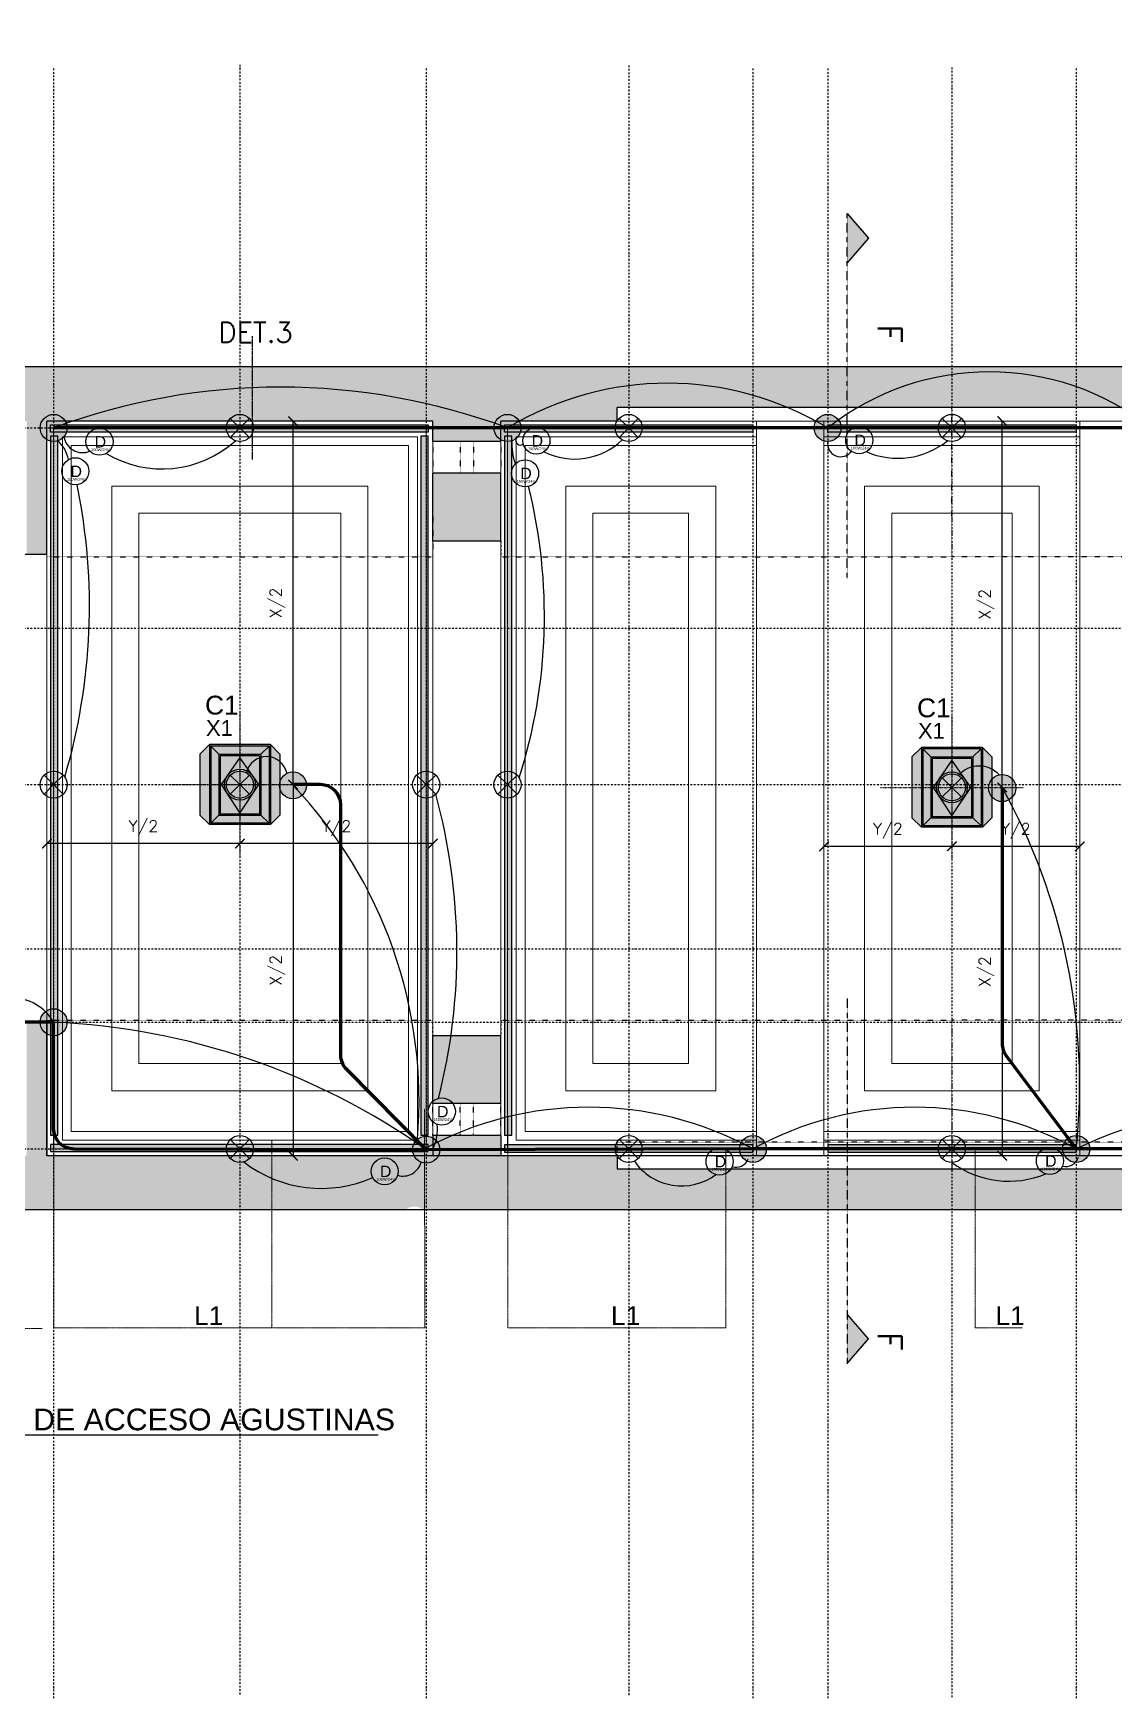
# Model space of a CAD drawing. Header units: millimetres. Extents: x -1918 to 50004, y -21697 to 20153.
# Drawn here: x 4334 to 12308, y -2553 to 9735 of the extents above; entities that cross this region are included whole.
import ezdxf

# ---------------------------------------------------------------- set-up
doc = ezdxf.new("R2010")
doc.units = ezdxf.units.MM
for name, pattern in [('ACAD_ISO03W100', [30, 12, -18]), ('ACCESO AGUSTINAS$0$ACAD_ISO03W100', [30, 12, -18]), ('ACCESO MATIAS COUSIÑO$0$DASHDOT', [25.4, 12.7, -6.35, 0, -6.35]), ('CENTER2', [28.575000000000003, 19.05, -3.175, 3.175, -3.175])]:
    doc.linetypes.add(name, pattern=pattern)
for name, color, linetype in [('$0$COTAS', 1, 'Continuous'), ('ACCESO AGUSTINAS$0$5', 254, 'ACCESO AGUSTINAS$0$ACAD_ISO03W100'), ('ACCESO AGUSTINAS$0$Muros', 6, 'Continuous'), ('conductor 220V', 10, 'Continuous'), ('conductor 24V', 30, 'Continuous'), ('CORTES', 4, 'Continuous'), ('derivación eléctrica', 10, 'Continuous'), ('DRIVERS LEDS 220v a 12V', 10, 'Continuous'), ('HATCH', 253, 'Continuous'), ('I-DETALLES', 5, 'Continuous'), ('I-EQUIPOS', 150, 'Continuous'), ('I-LINEAS', 1, 'ACAD_ISO03W100'), ('lineas constructivas', 5, 'ACCESO MATIAS COUSIÑO$0$DASHDOT'), ('Luminarias', 10, 'Continuous'), ('Muros', 6, 'Continuous'), ('TEXTO', 1, 'Continuous')]:
    doc.layers.add(name, color=color, linetype=linetype)
for name, color, linetype, lineweight in [('00', 8, 'Continuous', 0), ('013', 2, 'Continuous', 9), ('020', 4, 'Continuous', 15), ('05', 1, 'Continuous', 5), ('canalización EMT', 100, 'Continuous', 80), ('I-GUIAS', 176, 'Continuous', 13)]:
    doc.layers.add(name, color=color, linetype=linetype, lineweight=lineweight)
doc.styles.add('ABWB', font='arial.ttf')
doc.styles.add('Romans', font='romans.shx')
doc.styles.get("Standard").update_dxf_attribs({"font": 'arial.ttf'})
doc.dimstyles.new('ABA-50', dxfattribs={"dimscale": 50, "dimtxt": 1.7, "dimasz": 1.4, "dimexe": 1, "dimexo": 5, "dimgap": 1, "dimtad": 1, "dimdec": 0, "dimlfac": 0.1, "dimdsep": 46, "dimtxsty": 'Romans', "dimblk": 'ARCHTICK', "dimcen": -1, "dimse1": 1, "dimse2": 1, "dimclrd": 1, "dimclre": 50, "dimclrt": 130, "dimadec": 0, "dimazin": 0, "dimtfac": 1, "dimtdec": 0, "dimtofl": 0, "dimtmove": 2, "dimatfit": 3, "dimldrblk": 'ABA_DOT', "dimfxl": 1, "dimtolj": 1, "dimarcsym": 0})

# ---------------------------------------------------------------- blocks, each defined once
blk = doc.blocks.new('ACCESO AGUSTINAS')
at = {"layer": 'ACCESO AGUSTINAS$0$5', "ltscale": 0.08}
for p, q in [((9229.781021757895, 4774.186418180179), (9229.781021757895, 5574.186418179015)), ((5399.781021757604, 5324.186418178724), (5399.781021757604, 5089.186418179306)), ((5599.781021757604, 5324.186418178724), (5599.781021757604, 5089.186418179015)), ((5699.781021757313, 5324.186418178724), (5699.781021757313, 5089.186418179015)), ((5899.781021757604, 5324.186418178724), (5899.781021757604, 5089.186418179015)), ((5399.781021757313, 4774.186418179015), (5399.781021757313, 4474.186418179015)), ((9229.781021757604, 4774.186418179015), (9229.781021757604, 4474.186418179015)), ((2549.781021757604, 4474.186418179015), (5399.781021757313, 4474.186418179015)), ((5899.781021757601, 4474.186418179008), (9229.781021757604, 4474.186418179015)), ((12559.78102175731, 4474.186418179022), (9229.781021757608, 4474.186418179015)), ((2549.781021757604, 1054.186418179015), (5399.781021757313, 1054.186418179015)), ((5899.781021757899, 1054.186418179015), (9229.781021757604, 1054.186418179015)), ((9229.781021757895, 1054.186418179015), (9229.781021757895, -45.81358182127587)), ((12559.78102175731, 1054.186418179022), (9229.781021757608, 1054.186418179015)), ((5399.781021757604, 204.1864181787241), (5399.781021757604, 439.1864181787241)), ((5599.781021757604, 204.1864181787241), (5599.781021757604, 439.1864181790152)), ((5699.781021757313, 204.1864181787241), (5699.781021757313, 439.1864181790152)), ((5899.781021757604, 204.1864181787241), (5899.781021757604, 439.1864181790152)), ((9179.781021757895, 154.1864181790152), (6759.781021757313, 154.1864181790152)), ((11359.7810217576, 154.1864181790152), (9229.781021757895, 154.1864181790152))]:
    blk.add_line(p, q, dxfattribs=at)
at = {"layer": 'ACCESO AGUSTINAS$0$5'}
for p, q in [((5899.781021757604, 4589.186418179015), (5899.781021757604, 4474.186418179015)), ((5399.781021757313, 754.1864181790152), (5399.781021757313, 1054.186418179015)), ((5899.781021757895, 1054.186418179015), (5899.781021757604, 939.1864181790152)), ((6759.781021757313, 54.18641817901516), (6759.781021757313, 154.1864181790152))]:
    blk.add_line(p, q, dxfattribs=at)
at = {"layer": 'ACCESO AGUSTINAS$0$Muros'}
for p, q in [((17054.09559680856, 5874.186418179015), (679.7810217578954, 5874.186418179015)), ((11359.7810217576, 5574.186418179015), (6759.781021757313, 5574.186418179015)), ((6759.781021757313, 5474.186418179015), (6759.781021757313, 5574.186418179015)), ((5399.781021757604, 5474.186418179015), (2549.781021757604, 5474.186418179015)), ((2549.781021757604, 4489.186418179015), (2549.781021757604, 5474.186418179015)), ((5399.781021757604, 5324.186418179015), (5399.781021757604, 5474.186418179015)), ((6759.781021757313, 5474.186418179015), (5899.781021757604, 5474.186418179015)), ((5899.781021757604, 5324.186418179015), (5899.781021757604, 5474.186418179015)), ((5899.781021757604, 5324.186418179015), (5399.781021757604, 5324.186418179015)), ((5899.781021757604, 5089.186418179015), (5399.781021757604, 5089.186418179015)), ((5399.781021757604, 4589.186418179015), (5399.781021757604, 5089.186418179015)), ((5899.781021757604, 4589.186418179015), (5899.781021757604, 5089.186418179015)), ((5899.781021757604, 4589.186418179015), (5399.781021757604, 4589.186418179015)), ((2549.781021757604, 4489.186418179015), (1249.781021757895, 4489.186418179015)), ((2549.781021757604, 1039.186418178724), (1249.781021757895, 1039.186418178724)), ((2549.781021757604, 1039.186418178724), (2549.781021757604, 54.18641817901516)), ((5899.781021757604, 939.1864181790152), (5399.781021757604, 939.1864181790152)), ((5399.781021757604, 439.1864181787241), (5399.781021757604, 939.1864181790152)), ((5899.781021757604, 439.1864181790152), (5899.781021757604, 939.1864181790152)), ((5899.781021757604, 439.1864181790152), (5399.781021757604, 439.1864181787241)), ((5899.781021757604, 204.1864181787241), (5399.781021757604, 204.1864181787241)), ((5399.781021757604, 204.1864181787241), (5399.781021757604, 54.18641817901516)), ((5899.781021757604, 204.1864181787241), (5899.781021757604, 54.18641817901516)), ((5399.781021757604, 54.18641817901516), (2549.781021757604, 54.18641817901516)), ((6759.781021757313, 54.18641817901516), (5899.781021757604, 54.18641817901516)), ((6759.781021757313, 54.18641817901516), (6759.781021757313, -45.81358182127587)), ((11359.7810217576, -45.81358182127587), (6759.781021757313, -45.81358182127587)), ((17054.09559680856, -345.8135818209848), (679.7810217578954, -345.8135818209848))]:
    blk.add_line(p, q, dxfattribs=at)
blk.add_lwpolyline([(17879.4004295287, -1195.813581820985), (17679.40042952899, -1195.813581820985), (17679.40042952899, -405.4329895923729), (17219.7810217576, 54.18641817901516), (2549.781021757604, 54.18641817901516), (2549.781021757604, 1039.186418178724), (1249.781021757895, 1039.186418178724), (679.7810217578954, 454.1864181787241), (79.78102175731328, 454.1864181787241), (79.78102175644017, 5074.186418178724)], dxfattribs=at)
blk = doc.blocks.new('CINTA LED')
at = {"layer": 'I-EQUIPOS'}
h = blk.add_hatch(color=254, dxfattribs=at)
h.dxf.hatch_style = 1
h.paths.add_polyline_path([(1020.108551361274, 2175.268772153761), (1014.752633492315, 2175.268772153761), (1014.752633492315, 2691.007085828189), (1020.108551361274, 2691.007085828189)])
blk.add_lwpolyline([(1020.108551361274, 2691.007085828189), (1014.752633492315, 2691.007085828189), (1014.752633492315, 2175.268772153761), (1020.108551361274, 2175.268772153761), (1020.108551361274, 2691.007085828189)], dxfattribs=at)
blk = doc.blocks.new('CINTA LED2')
at = {"layer": 'I-EQUIPOS'}
h = blk.add_hatch(color=254, dxfattribs=at)
h.dxf.hatch_style = 1
h.paths.add_polyline_path([(1293.424394971104, 2693.473428531175), (1293.424394971104, 2698.829346400134), (1014.752633492315, 2698.829346400134), (1014.752633492315, 2693.473428531175)])
blk.add_lwpolyline([(1014.752633492315, 2693.473428531175), (1014.752633492315, 2698.829346400134), (1293.424394971104, 2698.829346400134), (1293.424394971104, 2693.473428531175), (1014.752633492315, 2693.473428531175)], dxfattribs=at)
blk = doc.blocks.new('C1')
at = {"layer": 'I-EQUIPOS'}
h = blk.add_hatch(color=254, dxfattribs=at)
h.dxf.hatch_style = 1
h.paths.add_polyline_path([(-8713.415110280861, 2023.927960046093), (-8726.015110280874, 2011.32796004608), (-8726.015110280874, 1930.327960046106), (-8713.415110280861, 1917.727960046093), (-8632.415110280795, 1917.727960046092), (-8632.415110280795, 2023.927960046093)])
h.paths.add_polyline_path([(-8619.815110280782, 2011.32796004608), (-8632.415110280795, 2023.927960046093), (-8632.415110280795, 1917.727960046093), (-8619.815110280782, 1930.327960046106)])
for p, q in [((-8713.415110280861, 2023.927960046093), (-8726.015110280874, 2011.32796004608)), ((-8713.415110280861, 2023.927960046093), (-8713.415110280861, 1917.727960046093)), ((-8632.415110280795, 2023.927960046093), (-8713.415110280861, 2023.927960046093)), ((-8711.615110280822, 2022.127960046054), (-8711.615110280822, 1919.527960046067)), ((-8634.215110280835, 2022.127960046054), (-8711.615110280822, 2022.127960046054)), ((-8700.815110280848, 2011.32796004608), (-8711.615110280822, 2022.127960046054)), ((-8634.215110280835, 2022.127960046054), (-8645.015110280874, 2011.32796004608)), ((-8634.215110280835, 2022.127960046054), (-8634.215110280835, 1919.527960046067)), ((-8632.415110280795, 2023.927960046093), (-8632.415110280795, 1917.727960046093)), ((-8632.415110280795, 2023.927960046093), (-8619.815110280782, 2011.32796004608)), ((-8726.015110280874, 2011.32796004608), (-8726.015110280874, 1930.327960046106)), ((-8700.815110280848, 2011.32796004608), (-8645.015110280874, 2011.32796004608)), ((-8700.815110280848, 2010.42796004608), (-8700.815110280848, 1929.427960046106)), ((-8699.015110280874, 2009.527960046106), (-8646.815110280848, 2009.527960046106)), ((-8699.015110280874, 2008.627960046107), (-8699.015110280874, 1931.227960046146)), ((-8646.815110280848, 2008.627960046107), (-8646.815110280848, 1931.227960046146)), ((-8645.015110280874, 2010.42796004608), (-8645.015110280874, 1929.427960046106)), ((-8619.815110280782, 2011.32796004608), (-8619.815110280782, 1930.327960046106)), ((-8713.415110280861, 1917.727960046093), (-8726.015110280874, 1930.327960046106)), ((-8700.815110280848, 1930.327960046106), (-8711.615110280822, 1919.527960046067)), ((-8700.815110280848, 1930.327960046106), (-8645.015110280874, 1930.327960046106)), ((-8699.015110280874, 1932.127960046146), (-8646.815110280848, 1932.127960046146)), ((-8645.015110280874, 1930.327960046106), (-8634.215110280835, 1919.527960046067)), ((-8632.415110280795, 1917.727960046093), (-8619.815110280782, 1930.327960046106)), ((-8632.415110280795, 1917.727960046093), (-8713.415110280861, 1917.727960046093)), ((-8634.215110280835, 1919.527960046067), (-8711.615110280822, 1919.527960046067))]:
    blk.add_line(p, q, dxfattribs=at)
blk.add_lwpolyline([(-8647.893008545696, 1970.827960046093), (-8672.915110280795, 2006.992528195945), (-8697.93721201596, 1970.827960046093), (-8672.915110280795, 1932.863391896242)], close=True, dxfattribs=at)
blk.add_circle((-8672.915110280795, 1970.827960046093), 20.4698505541478, dxfattribs=at)
blk = doc.blocks.new('_ArchTick')
at = {"color": 0, "linetype": 'ByBlock', "const_width": 0.15}
blk.add_lwpolyline([(-0.5, -0.5), (0.5, 0.5)], dxfattribs=at)
blk = doc.blocks.new('*D8')
at = {"layer": '$0$COTAS', "color": 1, "lineweight": -2, "transparency": 16777216}
blk.add_line((6250.898187901593, 4191.351507963928), (6250.898187901592, 1453.205997493093), dxfattribs=at)
at = {"layer": 'Defpoints', "color": 0, "transparency": 16777216}
for p in [(5351.497247912989, 4191.351507963929), (5351.497247912989, 1453.205997493093), (6250.898187901592, 1453.205997493093)]:
    blk.add_point(p, dxfattribs=at)
at = {"layer": '$0$COTAS', "color": 1, "lineweight": -2, "transparency": 16777216, "xscale": 70, "yscale": 70, "zscale": 70}
for p, rotation in [((6250.898187901593, 4191.351507963928), 90), ((6250.898187901592, 1453.205997493093), 270)]:
    blk.add_blockref('_ArchTick', p, dxfattribs=dict(at, rotation=rotation))
at = {"layer": '$0$COTAS', "color": 130, "transparency": 16777216, "insert": (6136.136283139687, 2822.278752728512), "char_height": 85, "attachment_point": 5, "rotation": 90, "style": 'Romans'}
blk.add_mtext('\\A1;X/2', dxfattribs=at)
blk = doc.blocks.new('ABA_DOT')
at = {"color": 50}
for p, q in [((1, 0), (-1, 0)), ((0, -1.5), (0, 1.5))]:
    blk.add_line(p, q, dxfattribs=at)
at = {"color": 4}
blk.add_lwpolyline([(0.25, 0, 0.5, 0.5, 1), (-0.25, 0, 0.5, 0.5, 1)], format="xyseb", close=True, dxfattribs=at)
blk = doc.blocks.new('*D10')
at = {"layer": '$0$COTAS', "color": 1, "lineweight": -2, "transparency": 16777216}
blk.add_line((5858.697764562929, 3755.934507339676), (4433.697764560602, 3755.934507339676), dxfattribs=at)
at = {"layer": 'Defpoints', "color": 0, "transparency": 16777216}
for p in [(5858.697764562929, 4061.725858865319), (4433.697764560602, 3755.934507339673), (4433.697764560602, 3755.934507339676)]:
    blk.add_point(p, dxfattribs=at)
at = {"layer": '$0$COTAS', "color": 1, "lineweight": -2, "transparency": 16777216, "xscale": 70, "yscale": 70, "zscale": 70, "rotation": 180}
blk.add_blockref('_ArchTick', (4433.697764560602, 3755.934507339676), dxfattribs=at)
at = {"layer": '$0$COTAS', "color": 1, "lineweight": -2, "transparency": 16777216, "xscale": 70, "yscale": 70, "zscale": 70}
blk.add_blockref('_ArchTick', (5858.697764562929, 3755.934507339676), dxfattribs=at)
at = {"layer": '$0$COTAS', "color": 130, "transparency": 16777216, "insert": (5146.197764561766, 3870.696412101581), "char_height": 85, "attachment_point": 5, "style": 'Romans'}
blk.add_mtext('\\A1;Y/2', dxfattribs=at)
blk = doc.blocks.new('*D11')
at = {"layer": '$0$COTAS', "color": 1, "lineweight": -2, "transparency": 16777216}
blk.add_line((7283.697764565259, 3755.934507339673), (5858.697764562929, 3755.934507339673), dxfattribs=at)
at = {"layer": 'Defpoints', "color": 0, "transparency": 16777216}
for p in [(5858.697764562929, 4049.817674397302), (5858.697764562929, 3755.934507339673), (7283.697764565259, 3715.934507339673)]:
    blk.add_point(p, dxfattribs=at)
at = {"layer": '$0$COTAS', "color": 1, "lineweight": -2, "transparency": 16777216, "xscale": 70, "yscale": 70, "zscale": 70, "rotation": 180}
blk.add_blockref('_ArchTick', (5858.697764562929, 3755.934507339673), dxfattribs=at)
at = {"layer": '$0$COTAS', "color": 1, "lineweight": -2, "transparency": 16777216, "xscale": 70, "yscale": 70, "zscale": 70}
blk.add_blockref('_ArchTick', (7283.697764565259, 3755.934507339673), dxfattribs=at)
at = {"layer": '$0$COTAS', "color": 130, "transparency": 16777216, "insert": (6571.197764564095, 3870.696412101577), "char_height": 85, "attachment_point": 5, "style": 'Romans'}
blk.add_mtext('\\A1;Y/2', dxfattribs=at)
blk = doc.blocks.new('*D9')
at = {"layer": '$0$COTAS', "color": 1, "lineweight": -2, "transparency": 16777216}
blk.add_line((6250.898187901591, 4191.351507963926), (6250.898187901592, 6873.205997493093), dxfattribs=at)
at = {"layer": 'Defpoints', "color": 0, "transparency": 16777216}
for p in [(5351.497247912989, 6873.205997493093), (6250.898187901592, 6873.205997493093), (5351.497247912989, 4191.351507963927)]:
    blk.add_point(p, dxfattribs=at)
at = {"layer": '$0$COTAS', "color": 1, "lineweight": -2, "transparency": 16777216, "xscale": 70, "yscale": 70, "zscale": 70}
for p, rotation in [((6250.898187901592, 6873.205997493093), 90), ((6250.898187901591, 4191.351507963926), 270)]:
    blk.add_blockref('_ArchTick', p, dxfattribs=dict(at, rotation=rotation))
at = {"layer": '$0$COTAS', "color": 130, "transparency": 16777216, "insert": (6136.136283139685, 5532.278752728511), "char_height": 85, "attachment_point": 5, "rotation": 90, "style": 'Romans'}
blk.add_mtext('\\A1;X/2', dxfattribs=at)
blk = doc.blocks.new('*D12')
at = {"layer": '$0$COTAS', "color": 1, "lineweight": -2, "transparency": 16777216}
blk.add_line((11485.03341813939, 4171.351507966257), (11485.03341813938, 1453.205997493093), dxfattribs=at)
at = {"layer": 'Defpoints', "color": 0, "transparency": 16777216}
for p in [(10606.49724791532, 4171.351507966257), (10606.49724791532, 1453.205997493093), (11485.03341813938, 1453.205997493093)]:
    blk.add_point(p, dxfattribs=at)
at = {"layer": '$0$COTAS', "color": 1, "lineweight": -2, "transparency": 16777216, "xscale": 70, "yscale": 70, "zscale": 70}
for p, rotation in [((11485.03341813939, 4171.351507966257), 90), ((11485.03341813938, 1453.205997493093), 270)]:
    blk.add_blockref('_ArchTick', p, dxfattribs=dict(at, rotation=rotation))
at = {"layer": '$0$COTAS', "color": 130, "transparency": 16777216, "insert": (11370.27151337748, 2812.278752729677), "char_height": 85, "attachment_point": 5, "rotation": 90, "style": 'Romans'}
blk.add_mtext('\\A1;X/2', dxfattribs=at)
blk = doc.blocks.new('*D14')
at = {"layer": '$0$COTAS', "color": 1, "lineweight": -2, "transparency": 16777216}
blk.add_line((11113.69776456526, 3735.934507342007), (10169.69776456619, 3735.934507342007), dxfattribs=at)
at = {"layer": 'Defpoints', "color": 0, "transparency": 16777216}
for p in [(11113.69776456526, 4041.725858867646), (10169.69776456619, 3735.934507342004), (10169.69776456619, 3735.934507342007)]:
    blk.add_point(p, dxfattribs=at)
at = {"layer": '$0$COTAS', "color": 1, "lineweight": -2, "transparency": 16777216, "xscale": 70, "yscale": 70, "zscale": 70, "rotation": 180}
blk.add_blockref('_ArchTick', (10169.69776456619, 3735.934507342007), dxfattribs=at)
at = {"layer": '$0$COTAS', "color": 1, "lineweight": -2, "transparency": 16777216, "xscale": 70, "yscale": 70, "zscale": 70}
blk.add_blockref('_ArchTick', (11113.69776456526, 3735.934507342007), dxfattribs=at)
at = {"layer": '$0$COTAS', "color": 130, "transparency": 16777216, "insert": (10641.69776456572, 3850.696412103912), "char_height": 85, "attachment_point": 5, "style": 'Romans'}
blk.add_mtext('\\A1;Y/2', dxfattribs=at)
blk = doc.blocks.new('*D15')
at = {"layer": '$0$COTAS', "color": 1, "lineweight": -2, "transparency": 16777216}
blk.add_line((12057.0377645679, 3735.934507342), (11113.69776456526, 3735.934507342), dxfattribs=at)
at = {"layer": 'Defpoints', "color": 0, "transparency": 16777216}
for p in [(11113.69776456526, 4029.817674399629), (11113.69776456526, 3735.934507342), (12057.0377645679, 3695.934507342)]:
    blk.add_point(p, dxfattribs=at)
at = {"layer": '$0$COTAS', "color": 1, "lineweight": -2, "transparency": 16777216, "xscale": 70, "yscale": 70, "zscale": 70, "rotation": 180}
blk.add_blockref('_ArchTick', (11113.69776456526, 3735.934507342), dxfattribs=at)
at = {"layer": '$0$COTAS', "color": 1, "lineweight": -2, "transparency": 16777216, "xscale": 70, "yscale": 70, "zscale": 70}
blk.add_blockref('_ArchTick', (12057.0377645679, 3735.934507342), dxfattribs=at)
at = {"layer": '$0$COTAS', "color": 130, "transparency": 16777216, "insert": (11585.36776456658, 3850.696412103905), "char_height": 85, "attachment_point": 5, "style": 'Romans'}
blk.add_mtext('\\A1;Y/2', dxfattribs=at)
blk = doc.blocks.new('*D13')
at = {"layer": '$0$COTAS', "color": 1, "lineweight": -2, "transparency": 16777216}
blk.add_line((11485.03341813938, 4171.351507966255), (11485.03341813938, 6873.205997493093), dxfattribs=at)
at = {"layer": 'Defpoints', "color": 0, "transparency": 16777216}
for p in [(10606.49724791532, 6873.205997493093), (11485.03341813938, 6873.205997493093), (10606.49724791532, 4171.351507966255)]:
    blk.add_point(p, dxfattribs=at)
at = {"layer": '$0$COTAS', "color": 1, "lineweight": -2, "transparency": 16777216, "xscale": 70, "yscale": 70, "zscale": 70}
for p, rotation in [((11485.03341813938, 6873.205997493093), 90), ((11485.03341813938, 4171.351507966255), 270)]:
    blk.add_blockref('_ArchTick', p, dxfattribs=dict(at, rotation=rotation))
at = {"layer": '$0$COTAS', "color": 130, "transparency": 16777216, "insert": (11370.27151337748, 5522.278752729676), "char_height": 85, "attachment_point": 5, "rotation": 90, "style": 'Romans'}
blk.add_mtext('\\A1;X/2', dxfattribs=at)
blk = doc.blocks.new('*U67')
at = {"layer": 'Luminarias'}
for points in [[(-5.115907697472721e-13, 5.186961971048731e-13), (-70.71067811865527, 70.71067811865527)], [(-1.435296326235402e-12, 4.121147867408581e-13), (-70.71067811865616, -70.71067811865437)], [(-1.271871497010579e-12, 4.831690603168681e-13), (70.71067811865342, 70.7106781186553)], [(-4.121147867408581e-13, 1.286082351725781e-12), (70.71067811865437, -70.71067811865342)]]:
    blk.add_lwpolyline(points, dxfattribs=at)
blk.add_circle((0, 4.547473508864641e-13), 100, dxfattribs=at)
blk = doc.blocks.new('derivacion')
at = {"layer": 'derivación eléctrica'}
h = blk.add_hatch(color=256, dxfattribs=at)
h.dxf.hatch_style = 1
h.paths.add_polyline_path([(100, 0, 1), (-100, 0, 1)])
blk.add_circle((0, 0), 100, dxfattribs=at)
blk = doc.blocks.new('DRIVER_150W_24V')
at = {"layer": 'Luminarias'}
blk.add_circle((0, 0), 100, dxfattribs=at)
at = {"layer": 'DRIVERS LEDS 220v a 12V'}
for s, height, p in [('D', 84.08913040906897, (-35.5171610414418, -42.71655947300678)), ('150W/24V', 21.02228260226724, (-62.62147952318082, -69.52791749343851))]:
    blk.add_text(s, height=height, dxfattribs=at).set_placement(p)
blk = doc.blocks.new('DRIVER_100W_24V')
at = {"layer": 'Luminarias'}
blk.add_circle((0, 0), 100, dxfattribs=at)
at = {"layer": 'DRIVERS LEDS 220v a 12V'}
for s, height, p in [('D', 84.08913040906897, (-35.5171610414418, -42.71655947300678)), ('100W/24V', 21.02228260226724, (-62.62147952318082, -69.52791749343851))]:
    blk.add_text(s, height=height, dxfattribs=at).set_placement(p)

msp = doc.modelspace()

# ---------------------------------------------------------------- hatches: boundary and pattern name
at = {"layer": 'CORTES'}
h = msp.add_hatch(color=254, dxfattribs=at)
h.dxf.hatch_style = 1
h.paths.add_polyline_path([(10339.81297386799, 8040.794008193556), (10499.09370579424, 8223.131705536383), (10339.81297386785, 8405.46940287909)])
h = msp.add_hatch(color=254, dxfattribs=at)
h.dxf.hatch_style = 1
h.paths.add_polyline_path([(10339.81297386945, -79.05740789497213), (10499.09370579577, 103.2802894477935), (10339.81297386945, 285.6179867905612)])
at = {"layer": 'HATCH'}
h = msp.add_hatch(color=256, dxfattribs=at)
h.dxf.hatch_style = 1
edge = h.paths.add_edge_path()
edge.add_line((24813.31717233548, 13553.20599749309), (24413.31717233083, 13553.20599749309))
edge.add_line((24413.31717233083, 13553.20599749309), (24413.31717233071, 10723.20599749309))
edge.add_arc((22413.31717233083, 10723.20599749309), 1999.999999999884, -90, 0, ccw=False)
edge.add_line((22413.31717233083, 8723.205997493209), (21773.69776456526, 8723.205997491928))
edge.add_line((21773.69776456526, 8723.205997491928), (21773.69776456526, 8123.205997493093))
edge.add_line((21773.69776456526, 8123.205997493093), (21973.6977645606, 8123.205997493093))
edge.add_line((21973.6977645606, 8123.205997493093), (21973.6977645606, 7453.205997493093))
edge.add_line((21973.6977645606, 7453.205997493093), (22273.69776456526, 7453.205997493093))
edge.add_line((22273.69776456526, 7453.205997493093), (22273.69776456526, 8123.205997493093))
edge.add_line((22273.69776456526, 8123.205997493093), (24413.31717233083, 8123.205997493093))
edge.add_line((24413.31717233083, 8123.205997493093), (24413.31717233083, 203.2059974930962))
edge.add_line((24413.31717233083, 203.2059974930962), (22273.69776456526, 203.2059974930926))
edge.add_line((22273.69776456526, 203.2059974930926), (22273.69776456526, 873.2059974925123))
edge.add_line((22273.69776456526, 873.2059974925123), (21973.6977645606, 873.2059974922176))
edge.add_line((21973.6977645606, 873.2059974922176), (21973.6977645606, 203.2059974896001))
edge.add_line((21973.6977645606, 203.2059974896001), (21773.69776456439, 203.2059974898893))
edge.add_line((21773.69776456439, 203.2059974898893), (21773.69776456439, -46.7940025086591))
edge.add_line((21773.69776456439, -46.7940025086591), (19763.31717233519, -46.79400250865922))
edge.add_line((19763.31717233519, -46.79400250865922), (19771.28351902589, -196.7940025071976))
edge.add_line((19771.28351902589, -196.7940025071976), (24813.31717233548, -196.7940025080734))
edge.add_line((24813.31717233548, -196.7940025080734), (24813.31717233548, 13153.20599749193))
edge.add_line((24813.31717233548, 13153.20599749193), (24813.31717233548, 13553.20599749309))
edge = h.paths.add_edge_path(flags=16)
edge.add_line((24413.31717233548, 9806.690858502148), (24413.31717233548, 8723.205997493384))
edge.add_line((24413.31717233548, 8723.205997493384), (23329.83231132638, 8723.205997493384))
edge.add_arc((22413.31717233568, 10723.20599749348), 2199.999999999888, 294.6199773286449, 335.380022671337)
h.paths.add_polyline_path([(19563.31717233548, 15423.20599749309), (24813.31717233548, 15423.20599749309), (24813.31717233548, 15823.20599749309), (19163.31717233083, 15823.20599749309), (19163.31717233083, 7498.510830213523), (18938.01233961622, 7273.205997491928), (2563.697764565262, 7273.205997491929), (2563.697764565259, 7573.205997491928), (1963.697764560598, 7573.205997491928), (1963.697764560598, 6473.205997491929), (2563.697764565262, 6473.205997491929), (3133.697764565259, 5888.205997491929), (3523.441354308969, 5888.205997491929), (2563.697764564389, 6873.205997493093), (4283.697764564095, 6873.205997493093), (4283.697764564095, 5888.20599749193), (4433.697764560598, 5888.20599749193), (4433.697764560602, 6873.205997493093), (7283.697764565259, 6873.205997493093), (8643.697764560602, 6873.205997493092), (8643.697764560604, 6973.205997491928), (13243.69776456526, 6973.205997491928), (13243.69776456526, 6873.205997493093), (14443.69776456526, 6873.205997493093), (19103.69776456526, 6873.205997493093), (19563.31717233548, 7332.825405263316), (19563.31717233548, 8123.205997493093)])
h.paths.add_polyline_path([(19763.31717233083, 8723.205997491928), (19563.31717233548, 8723.205997491928), (19563.31717233548, 8123.205997493092), (19763.31717233083, 8123.205997493093)], flags=17)
h.paths.add_polyline_path([(22273.69776456526, 6253.205997493093), (21973.6977645606, 6253.205997493093), (21973.6977645606, 4763.205997493093), (22273.69776456526, 4763.205997492802)], flags=17)
h.paths.add_polyline_path([(22273.69776456526, 3563.205997492802), (21973.6977645606, 3563.2059974928), (21973.6977645606, 2073.205997492511), (22273.69776456526, 2073.205997492511)], flags=17)
edge = h.paths.add_edge_path()
edge.add_line((19563.31717233548, 993.5865897217045), (19103.69776456526, 1453.205997493093))
edge.add_line((19103.69776456526, 1453.205997493093), (14943.69776456526, 1453.205997493093))
edge.add_line((14943.69776456526, 1453.205997493093), (13243.69776456526, 1453.205997493093))
edge.add_line((13243.69776456526, 1453.205997493093), (13243.69776456526, 1353.205997491928))
edge.add_line((13243.69776456526, 1353.205997491928), (8643.697764560602, 1353.205997491928))
edge.add_line((8643.697764560602, 1353.205997491928), (8643.697764560604, 1453.205997493093))
edge.add_line((8643.697764560604, 1453.205997493093), (7783.697764565259, 1453.205997493093))
edge.add_line((7783.697764565259, 1453.205997493093), (4433.697764560602, 1453.205997493091))
edge.add_line((4433.697764560602, 1453.205997493091), (4433.697764560602, 2438.205997491928))
edge.add_line((4433.697764560602, 2438.205997491928), (4283.697764564095, 2438.205997491928))
edge.add_line((4283.697764564095, 2438.205997491928), (4283.697764564095, 1453.205997493093))
edge.add_line((4283.697764564095, 1453.205997493093), (2563.697764564382, 1453.2059974928))
edge.add_line((2563.697764564382, 1453.2059974928), (3523.441354306979, 2438.205997491928))
edge.add_line((3523.441354306979, 2438.205997491928), (3133.697764565259, 2438.205997491928))
edge.add_line((3133.697764565259, 2438.205997491928), (2563.697764565259, 1853.205997491928))
edge.add_line((2563.697764565259, 1853.205997491928), (1963.697764560606, 1853.205997491928))
edge.add_line((1963.697764560606, 1853.205997491928), (1963.697764560606, 753.2059974919284))
edge.add_line((1963.697764560606, 753.2059974919284), (2563.697764565259, 753.2059974919284))
edge.add_line((2563.697764565259, 753.2059974919284), (2563.697764565262, 1053.20599749193))
edge.add_line((2563.697764565262, 1053.20599749193), (7079.891472034582, 1053.20599749193))
edge.add_arc((7146.740544836058, 978.8339498827444), 100.0000000000001, 48.04931492612769, 131.9506850738708, ccw=False)
edge.add_line((7213.589617637535, 1053.205997491928), (18938.01233961622, 1053.205997491928))
edge.add_line((18938.01233961622, 1053.205997491928), (19163.31717233083, 827.9011647714979))
edge.add_line((19163.31717233083, 827.9011647714979), (19163.31717233083, -496.2214483544467))
edge.add_line((19163.31717233083, -496.2214483544467), (19555.56114879812, -496.2214483544467))
edge.add_line((19555.56114879812, -496.2214483544467), (19555.56114879812, -196.7940025080716))
edge.add_line((19555.56114879812, -196.7940025080716), (19763.31717233519, -196.7940025080716))
edge.add_line((19763.31717233519, -196.7940025080716), (19763.31717233519, 203.2059974928015))
edge.add_line((19763.31717233519, 203.2059974928015), (19563.31717233548, 203.2059974930889))
edge.add_line((19563.31717233548, 203.2059974930889), (19563.31717233548, 993.5865897217045))
h.paths.add_polyline_path([(7783.697764565259, 6488.20599749193), (7283.697764565259, 6488.205997491929), (7283.697764565259, 5988.205997491929), (7783.697764565259, 5988.205997491929)], flags=17)
h.paths.add_polyline_path([(7783.697764565259, 6873.205997493093), (7283.697764565262, 6873.205997493094), (7283.697764565255, 6723.205997491928), (7783.697764565262, 6723.205997491929)], flags=17)
h.paths.add_polyline_path([(14943.69776456526, 6873.205997493093), (14443.69776456526, 6873.205997493093), (14443.69776456526, 6723.205997491928), (14943.69776456526, 6723.205997491929)], flags=17)
h.paths.add_polyline_path([(14943.69776456526, 6488.20599749193), (14443.69776456526, 6488.205997491929), (14443.69776456526, 5988.205997491929), (14943.69776456526, 5988.205997491929)], flags=17)
h.paths.add_polyline_path([(14943.69776456526, 2338.205997491927), (14443.69776456526, 2338.20599749193), (14443.69776456526, 1838.205997491927), (14943.69776456526, 1838.205997491928)], flags=17)
h.paths.add_polyline_path([(14943.69776456526, 1603.205997491928), (14443.69776456526, 1603.205997491928), (14443.69776456526, 1453.205997493093), (14943.69776456526, 1453.205997493093)], flags=17)
h.paths.add_polyline_path([(7783.697764565262, 1603.205997491928), (7283.697764565255, 1603.205997491927), (7283.697764565262, 1453.205997493093), (7783.697764565259, 1453.205997493093)], flags=17)
h.paths.add_polyline_path([(7783.697764565255, 2338.205997491927), (7283.697764565262, 2338.205997491928), (7283.697764565259, 1838.205997491928), (7783.697764565259, 1838.205997491928)], flags=17)
at = {"layer": 'I-EQUIPOS'}
h = msp.add_hatch(color=254, dxfattribs=at)
h.dxf.hatch_style = 1
h.paths.add_polyline_path([(9645.715612448781, 6792.711088166518), (9645.715612448781, 6846.270266856111), (7811.059301325615, 6846.270266856111), (7811.059301325615, 6792.711088166518)])
h = msp.add_hatch(color=254, dxfattribs=at)
h.dxf.hatch_style = 1
h.paths.add_polyline_path([(12031.71561244971, 6792.711088166518), (12031.71561244971, 6846.270266856111), (10197.05930132655, 6846.270266856111), (10197.05930132655, 6792.711088166518)])
h = msp.add_hatch(color=254, dxfattribs=at)
h.dxf.hatch_style = 1
h.paths.add_polyline_path([(9645.715612448781, 1533.700906819668), (9645.715612448781, 1480.141728130075), (7811.059301325615, 1480.141728130075), (7811.059301325615, 1533.700906819668)])
h = msp.add_hatch(color=254, dxfattribs=at)
h.dxf.hatch_style = 1
h.paths.add_polyline_path([(12031.71561244971, 1533.700906819668), (12031.71561244971, 1480.141728130075), (10197.05930132655, 1480.141728130075), (10197.05930132655, 1533.700906819668)])

# ---------------------------------------------------------------- linework, layer by layer
at = {"layer": '00'}
for p, q in [((4548.697764565259, 1568.205997491929), (4548.697764565259, 6758.205997493093)), ((7168.697764560602, 6758.205997493093), (4548.697764565259, 6758.205997493093)), ((7168.697764560602, 1568.205997491929), (7168.697764560602, 6758.205997493093)), ((9670.377764561235, 6758.205997493093), (7898.697764565259, 6758.205997493093)), ((7898.697764565259, 1568.205997491929), (7898.697764565259, 6758.205997493093)), ((12057.0377645679, 6758.205997493093), (10169.69776456619, 6758.205997493093)), ((4613.697764560602, 1633.205997493093), (4613.697764560602, 6693.205997491929)), ((7103.697764565259, 6693.205997491929), (4613.697764560602, 6693.205997491929)), ((7103.697764565259, 1633.205997493093), (7103.697764565259, 6693.205997491929)), ((9670.377764561235, 6693.205997491929), (7963.697764565259, 6693.205997491929)), ((7963.697764565259, 1633.205997493093), (7963.697764565259, 6693.205997491929)), ((12057.0377645679, 6693.205997491929), (10169.69776456619, 6693.205997491929)), ((7103.697764565259, 1633.205997493093), (4613.697764560602, 1633.205997493093)), ((9670.377764561235, 1633.205997493093), (7963.697764565259, 1633.205997493093)), ((12057.0377645679, 1633.205997493093), (10169.69776456619, 1633.205997493093)), ((7168.697764560602, 1568.205997491929), (4548.697764565259, 1568.205997491929)), ((9670.377764561235, 1568.205997491929), (7898.697764565259, 1568.205997491929)), ((12057.0377645679, 1568.205997491929), (10169.69776456619, 1568.205997491929))]:
    msp.add_line(p, q, dxfattribs=at)
at = {"layer": '013'}
for p, q in [((8643.697764560602, 6873.205997493093), (13243.69776456526, 6873.205997493093)), ((9670.377764561235, 1453.205997493093), (9670.377764561235, 6873.205997493093)), ((10169.69776456619, 6873.205997493093), (10169.69776456619, 1453.205997493093)), ((12057.0377645679, 1453.205997493093), (12057.0377645679, 6873.205997493093)), ((8643.697764560602, 1453.205997493093), (13243.69776456526, 1453.205997493093))]:
    msp.add_line(p, q, dxfattribs=at)
at = {"layer": '020'}
for p, q in [((7283.697764565259, 6723.205997491928), (7283.697764565259, 6488.205997491929)), ((7783.697764565259, 6723.205997491928), (7783.697764565259, 6488.205997491929)), ((7283.697764565259, 5988.205997491929), (7283.697764565259, 2338.205997491929)), ((7783.697764565259, 2338.205997491929), (7783.697764565259, 5988.205997491929)), ((4433.697764560602, 5888.205997491929), (4433.697764560602, 2438.205997491929)), ((7283.697764565259, 1838.205997491929), (7283.697764565259, 1603.205997491929)), ((7783.697764565259, 1838.205997491929), (7783.697764565259, 1603.205997491929))]:
    msp.add_line(p, q, dxfattribs=at)
at = {"layer": '05'}
for p, q in [((4483.697764565259, 1503.205997493093), (4483.697764565259, 6823.205997491928)), ((7233.697764565259, 6823.205997491928), (4483.697764565259, 6823.205997491928)), ((7233.697764565259, 1503.205997493093), (7233.697764565259, 6823.205997491928)), ((9670.377764561235, 6823.205997491928), (7833.697764565259, 6823.205997491928)), ((7833.697764565259, 1503.205997493093), (7833.697764565259, 6823.205997491928)), ((12057.0377645679, 6823.205997491928), (10169.69776456619, 6823.205997491928)), ((4913.697764565259, 1933.205997491929), (4913.697764565259, 6393.205997493093)), ((6803.697764565259, 6393.205997493093), (4913.697764565259, 6393.205997493093)), ((6803.697764565259, 1933.205997491929), (6803.697764565259, 6393.205997493093)), ((9370.377764561235, 6393.205997493093), (8263.697764565259, 6393.205997493093)), ((8263.697764565259, 1933.205997491929), (8263.697764565259, 6393.205997493093)), ((9370.377764561235, 1933.205997491929), (9370.377764561235, 6393.205997493093)), ((11757.69776455967, 6393.205997493093), (10469.69776456153, 6393.205997493093)), ((10469.69776456153, 1933.205997491929), (10469.69776456153, 6393.205997493093)), ((11757.69776455967, 1933.205997491929), (11757.69776455967, 6393.205997493093)), ((5113.697764560602, 2133.205997491929), (5113.697764560602, 6193.205997491929)), ((6603.697764565259, 6193.205997491929), (5113.697764560602, 6193.205997491929)), ((6603.697764565259, 2133.205997491929), (6603.697764565259, 6193.205997491929)), ((9170.377764561235, 6193.205997491929), (8463.697764560602, 6193.205997491929)), ((8463.697764560602, 2133.205997491929), (8463.697764560602, 6193.205997491929)), ((9170.377764561235, 2133.205997491929), (9170.377764561235, 6193.205997491929)), ((11557.69776456433, 6193.205997491929), (10669.69776456619, 6193.205997491929)), ((10669.69776456619, 2133.205997491929), (10669.69776456619, 6193.205997491929)), ((11557.69776456433, 2133.205997491929), (11557.69776456433, 6193.205997491929)), ((6603.697764565259, 2133.205997491929), (5113.697764560602, 2133.205997491929)), ((9170.377764561235, 2133.205997491929), (8463.697764560602, 2133.205997491929)), ((11557.69776456433, 2133.205997491929), (10669.69776456619, 2133.205997491929)), ((6803.697764565259, 1933.205997491929), (4913.697764565259, 1933.205997491929)), ((9370.377764561235, 1933.205997491929), (8263.697764565259, 1933.205997491929)), ((11757.69776455967, 1933.205997491929), (10469.69776456153, 1933.205997491929)), ((7233.697764565259, 1503.205997493093), (4483.697764565259, 1503.205997493093)), ((9670.377764561235, 1503.205997493093), (7833.697764565259, 1503.205997493093)), ((12057.0377645679, 1503.205997493093), (10169.69776456619, 1503.205997493093))]:
    msp.add_line(p, q, dxfattribs=at)
at = {"layer": 'canalización EMT'}
msp.add_lwpolyline([(19053.69776456487, 6823.205997491929), (7833.697764567182, 6823.205997491929), (4483.697764565257, 6823.205997490764)], dxfattribs=at)
for points in [[(19050.08828822399, 1503.205997493082), (17004.18021572378, 1503.205997491929), (14394.14790156069, 1503.205997493093), (12031.71561244971, 1503.205997513026), (9645.71561244878, 1503.205997491929), (7233.697764565258, 1497.853160539351), (4633.405792193622, 1502.914592888526, -0.4136435653413205), (4483.697764565258, 1652.914308728704), (4483.697764565259, 2438.205997491929), (3859.814643632627, 2438.205997491929), (3859.814643632627, 2979.86599749128), (3859.814643632627, 4191.351507963929), (3859.814643632627, 5888.205997493093)], [(7233.697764565259, 1497.85316053935), (6647.184008126523, 2089.350270166437, -0.1978131825578999), (6603.697764565259, 2194.966650000768), (6603.697764565259, 4041.35150796393, 0.4142135623730943), (6453.697764565259, 4191.351507963929), (6250.898187901593, 4191.35150796393)], [(11485.03341813939, 4165.998671012515), (11485.03341813939, 2279.909935176375, 0.162672864135638), (11515.17217466802, 2189.725222982466), (12031.71561249224, 1503.205997513026)]]:
    msp.add_lwpolyline(points, format="xyb", dxfattribs=at)
at = {"layer": 'conductor 220V'}
for centre, radius, start, end in [((9015.378532945902, 4871.187792484271), 2281.829202862791, 58.81081361242064, 121.1891863875794), ((11390.72930132666, 5304.579601447472), 1931.598871314449, 51.83196163999856, 128.1680383599455), ((6158.69776456526, 2307.993120609108), 4815.887490749543, 69.64675217151198, 110.353247828488), ((4698.253564008132, 6781.25442550544), 140.4662337267159, 189.4440951646431, 292.032314413622), ((4356.446014688259, 6548.03351079614), 239.6764899207856, 9.898696409903184, 48.70458762760324), ((8368.327586837138, 6716.915980030598), 503.8333976909141, 178.7273098153046, 198.5601001608472), ((7928.966137351544, 6731.248192997171), 34.22040237741497, 152.1915858361707, 308.0146179684072), ((10293.7988218085, 6708.402490146706), 97.86561527300682, 171.2998376569252, 323.9875674398918), ((6055.110253898712, 4245.396229766277), 152.6734924101478, 11.10575595738038, 167.1618072734082), ((11314.76184881991, 4126.979696459053), 201.5615752974184, 42.65077822650888, 139.1674523457128), ((3803.904852355492, 1858.914894861647), 3376.846944328508, 355.1574134960316, 43.56121563565097), ((7553.209417850174, 1975.673239134209), 4503.359082892632, 353.9777648720666, 29.18063217167226), ((4173.064354334416, 2261.08613130937), 357.5815467109151, 29.69132856618552, 150.3086714336535), ((4260.892870315847, -2704.645704691149), 5147.675752369888, 54.72480066944313, 87.51931358069658), ((8433.744964963393, -725.0342293026151), 2536.518747945053, 61.45761970945902, 118.542380290541), ((10838.7156124482, -652.6148753642844), 2463.901912789173, 61.04049438603438, 118.9595056139098), ((13212.70668850515, -877.6803780498038), 2657.698224961377, 63.61720889511331, 116.3827911048866), ((6971.620599118864, 1651.645820474483), 345.5814495008033, 334.5618554110327, 5.606999593991831), ((7063.67730683488, 1439.517307458114), 136.3306385408676, 252.6955968294829, 345.4940888785609), ((9522.57817921375, 1462.021858261626), 93.26299616589671, 250.6816147789623, 338.151314779134), ((11955.49904887201, 1468.779412422954), 95.4043604336329, 254.1745917582876, 344.8275603103853)]:
    msp.add_arc(centre, radius, start, end, dxfattribs=at)
at = {"layer": 'conductor 24V'}
for centre, radius, start, end in [((5284.930887850044, 7326.175735542811), 805.3372584944376, 239.150509727776, 312.1359946412614), ((8330.729012276843, 7093.760820234646), 500.5230453262736, 243.164598074699, 314.2985174018513), ((10715.30649457388, 7178.469490147876), 579.3674947998153, 246.2786286569305, 309.0949408408648), ((307.190313677317, 5507.647017745335), 4441.02855229655, 343.5262471098883, 11.64746898188472), ((4144.263002636728, 5438.92105631731), 3961.848064416853, 342.3975311453694, 13.91506715369455), ((3067.681545365016, 2960.17045125904), 4392.783434458262, 345.7201989681855, 15.3180290954667), ((6460.197912187305, 2150.96945677222), 938.4757786634674, 232.3966661260062, 293.7919738513297), ((9118.675394489348, 1655.460657614016), 424.6655074134543, 214.9046638764626, 306.6564948815649), ((11533.93931454055, 1974.348126515257), 709.0883526552511, 233.6546794970213, 292.6181085265517)]:
    msp.add_arc(centre, radius, start, end, dxfattribs=at)
at = {"layer": 'CORTES', "linetype": 'CENTER2', "ltscale": 0.01}
for points in [[(10339.81297386887, 5712.69002563613), (10339.81297386785, 8405.46940287909), (10499.09370579424, 8223.131705536383)], [(10339.81297386945, 2613.721969347987), (10339.81297386945, -79.05740789497213), (10499.09370579577, 103.2802894477935)]]:
    msp.add_lwpolyline(points, dxfattribs=at)
at = {"layer": 'CORTES'}
for points in [[(10339.81297386785, 8405.46940287909), (10499.09370579424, 8223.131705536383), (10339.81297386799, 8040.794008193556)], [(10339.81297386945, -79.05740789497213), (10499.09370579577, 103.2802894477935), (10339.81297386945, 285.6179867905612)]]:
    msp.add_lwpolyline(points, dxfattribs=at)
at = {"layer": 'I-DETALLES', "linetype": 'CENTER2'}
msp.add_lwpolyline([(5948.15137352985, 7500.96480804718), (5948.15137352985, 6590.019878960227)], dxfattribs=at)
at = {"layer": 'I-EQUIPOS'}
for points in [[(7811.059301325615, 6792.711088166518), (7811.059301325615, 6846.270266856111), (9645.715612448781, 6846.270266856111), (9645.715612448781, 6792.711088166518), (7811.059301325615, 6792.711088166518)], [(10197.05930132655, 6792.711088166518), (10197.05930132655, 6846.270266856111), (12031.71561244971, 6846.270266856111), (12031.71561244971, 6792.711088166518), (10197.05930132655, 6792.711088166518)], [(7811.059301325615, 1533.700906819668), (7811.059301325615, 1480.141728130075), (9645.715612448781, 1480.141728130075), (9645.715612448781, 1533.700906819668), (7811.059301325615, 1533.700906819668)], [(10197.05930132655, 1533.700906819668), (10197.05930132655, 1480.141728130075), (12031.71561244971, 1480.141728130075), (12031.71561244971, 1533.700906819668), (10197.05930132655, 1533.700906819668)]]:
    msp.add_lwpolyline(points, dxfattribs=at)
at = {"layer": 'I-GUIAS', "linetype": 'CENTER2', "ltscale": 0.3}
for points in [[(3862.430944104071, 2971.59133782009), (3862.430944104071, 178.0076744951193), (4398.580704196302, 178.0076744951193)], [(4486.305939967337, 1750.240628135963), (4486.305939966318, 183.2682012530468), (5502.089624314933, 183.2682012523053)], [(7221.466058416863, 1799.188493559334), (7223.148997086711, 183.2736640680018), (5731.2432864559, 183.2657411439175)], [(7836.305939970828, 1750.240628135963), (7836.30593996981, 183.2682012530468), (8852.089624318425, 183.2682012523053)], [(6094.219989171033, 1566.351507964222), (6094.219989170102, 183.268201251796), (5502.089624314933, 183.2682012523053)], [(9444.219989174526, 1503.205997493093), (9444.219989173595, 183.268201251796), (8852.089624318425, 183.2682012523053)], [(11285.11754419272, 1503.205997493093), (11285.11754419179, 183.268201251796), (11631.26452052803, 183.2682012514982)]]:
    msp.add_lwpolyline(points, dxfattribs=at)
at = {"layer": 'I-LINEAS', "color": 1, "ltscale": 0.03}
for points in [[(5858.697764562929, 4721.094707654701), (5858.697764562929, 3661.608308273161)], [(11113.69776456526, 4701.094707657028), (11113.69776456526, 3641.608308275489)], [(5333.019190818394, 4191.351507963928), (6384.376338307472, 4191.35150796393)], [(10588.01919082072, 4171.351507966256), (11639.3763383098, 4171.351507966257)]]:
    msp.add_lwpolyline(points, dxfattribs=at)
at = {"layer": 'lineas constructivas'}
for points in [[(4483.697764565259, 9474.540868659886), (4483.697764565257, -2552.519893793679)], [(5858.697764562973, 9502.68637913126), (5858.697764562971, -2524.374383322304)], [(7233.697764565259, 9474.540868659886), (7233.697764565257, -2552.519893793679)], [(8728.387456887198, 9497.605138024068), (8728.387456887196, -2529.455624429497)], [(9645.715612448781, 9474.540868659886), (9645.71561244878, -2552.519893793679)], [(10197.05930132655, 9474.540868659886), (10197.05930132654, -2552.519893793679)], [(11113.6977645653, 9482.686379133589), (11113.6977645653, -2544.374383319977)], [(12031.71561244971, 9474.540868659886), (12031.71561244971, -2552.519893793679)], [(1763.769499560723, 6823.205997491928), (25601.21452992631, 6823.205997491928)], [(1763.769499560636, 5346.545997492289), (25601.21452992622, 5346.545997492289)], [(1763.76949956068, 4191.351507963929), (25601.21452992626, 4191.351507963929)], [(1763.769499560636, 2979.865997492444), (25601.21452992622, 2979.865997492444)], [(1763.761374491196, 2438.205997491929), (25601.20640485678, 2438.205997491929)], [(1766.37767496264, 1503.205997493093), (25603.82270532822, 1503.205997493093)]]:
    msp.add_lwpolyline(points, dxfattribs=at)
at = {"layer": 'Muros'}
for p, q in [((18938.01233961622, 7273.205997491928), (2563.697764565259, 7273.205997491928)), ((13243.69776456526, 6973.205997491928), (8643.697764560602, 6973.205997491928)), ((8643.697764560602, 6873.205997493093), (8643.697764560602, 6973.205997491928)), ((7283.697764565259, 6873.205997493093), (4433.697764560602, 6873.205997493093)), ((4433.697764560602, 5888.205997491929), (4433.697764560602, 6873.205997493093)), ((7283.697764565259, 6723.205997491928), (7283.697764565259, 6873.205997493093)), ((8643.697764560602, 6873.205997493093), (7783.697764565259, 6873.205997493093)), ((7783.697764565259, 6723.205997491928), (7783.697764565259, 6873.205997493093)), ((7783.697764565259, 6723.205997491928), (7283.697764565259, 6723.205997491928)), ((7783.697764565259, 6488.205997491929), (7283.697764565259, 6488.205997491929)), ((7283.697764565259, 5988.205997491929), (7283.697764565259, 6488.205997491929)), ((7783.697764565259, 5988.205997491929), (7783.697764565259, 6488.205997491929)), ((7783.697764565259, 5988.205997491929), (7283.697764565259, 5988.205997491929)), ((4433.697764560602, 5888.205997491929), (3133.697764565259, 5888.205997491929)), ((4433.697764560602, 2438.205997491929), (3133.697764565259, 2438.205997491929)), ((4433.697764560602, 2438.205997491929), (4433.697764560602, 1453.205997493093)), ((7783.697764565259, 2338.205997491929), (7283.697764565259, 2338.205997491929)), ((7283.697764565259, 1838.205997491929), (7283.697764565259, 2338.205997491929)), ((7783.697764565259, 1838.205997491929), (7783.697764565259, 2338.205997491929)), ((7783.697764565259, 1838.205997491929), (7283.697764565259, 1838.205997491929)), ((7783.697764565259, 1603.205997491929), (7283.697764565259, 1603.205997491929)), ((7283.697764565259, 1603.205997491929), (7283.697764565259, 1453.205997493093)), ((7783.697764565259, 1603.205997491929), (7783.697764565259, 1453.205997493093)), ((7283.697764565259, 1453.205997493093), (4433.697764560602, 1453.205997493093)), ((8643.697764560602, 1453.205997493093), (7783.697764565259, 1453.205997493093)), ((8643.697764560602, 1453.205997493093), (8643.697764560602, 1353.205997491929)), ((13243.69776456526, 1353.205997491929), (8643.697764560602, 1353.205997491929)), ((18938.01233961622, 1053.205997491929), (2563.697764565259, 1053.205997491929))]:
    msp.add_line(p, q, dxfattribs=at)
at = {"layer": 'TEXTO'}
msp.add_lwpolyline([(2047.770776353515, -606.6315919690678), (6879.426830364275, -606.631591969071)], dxfattribs=at)

# ---------------------------------------------------------------- block references
msp.add_blockref('ACCESO AGUSTINAS', (1883.91674280649, 1399.019579314078))
at = {"layer": 'derivación eléctrica'}
for p in [(4483.697764565259, 6823.205997490764), (7833.697764565259, 6823.205997490764), (10197.05930132655, 6823.205997490764), (6250.898187901593, 4185.998671010188), (11485.03341813939, 4165.998671012515), (4483.697764565258, 2438.205997490765), (7233.697764565258, 1497.853160539351), (9645.71561244878, 1503.205997491929), (12031.71561244971, 1503.205997491929)]:
    msp.add_blockref('derivacion', p, dxfattribs=at)
at = {"layer": 'DRIVERS LEDS 220v a 12V'}
for name, p in [('DRIVER_100W_24V', (4822.006697966135, 6721.405608392353)), ('DRIVER_100W_24V', (8047.000488706515, 6728.759882419603)), ('DRIVER_100W_24V', (10429.75009953405, 6733.171918908425)), ('DRIVER_150W_24V', (4643.874630457976, 6503.408676687628)), ('DRIVER_150W_24V', (7963.697764565259, 6488.200793621247)), ('DRIVER_150W_24V', (7349.007301194011, 1779.647164581926)), ('DRIVER_100W_24V', (9398.881268958212, 1411.158526705345)), ('DRIVER_100W_24V', (11837.01667231903, 1415.073081219511)), ('DRIVER_100W_24V', (6927.462930499692, 1338.48762959059))]:
    msp.add_blockref(name, p, dxfattribs=at)
at = {"layer": 'I-EQUIPOS'}
for name, p, xscale, yscale, zscale in [('CINTA LED2', (-5686.467033602192, -20142.02319714523), 10, 10, 10), ('CINTA LED', (-5686.467033602192, -20147.20787339265), 10, 10, 10), ('CINTA LED', (-2953.308597503885, -20147.20787339265), 10, 10, 10), ('CINTA LED', (-2336.467033597535, -20147.20787339265), 10, 10, 10), ('C1', (54041.55948830354, -6757.692714504916), 5.555555555550761, 5.555555555550761, 5.555555555550761), ('C1', (59296.55948830587, -6777.692714502588), 5.555555555550761, 5.555555555550761, 5.555555555550761)]:
    msp.add_blockref(name, p, dxfattribs=dict(at, xscale=xscale, yscale=yscale, zscale=zscale))
at = {"layer": 'I-EQUIPOS', "xscale": -10, "yscale": 10, "zscale": 10, "rotation": 180}
msp.add_blockref('CINTA LED2', (-5686.467033611203, 28471.89190268634), dxfattribs=at)
at = {"layer": 'Luminarias'}
for p in [(5858.697764563847, 6823.205997492801), (8728.387456888071, 6823.205997491054), (11113.69776456443, 6823.205997491054), (4483.697764566133, 4191.351507964801), (5858.697764563804, 4191.351507964801), (7233.697764566132, 4191.351507964801), (7833.697764566132, 4191.351507964801), (11113.69776456618, 4171.351507967129), (5858.697764563846, 1503.205997493966), (8728.387456886323, 1503.205997492219), (11113.69776456443, 1503.205997492219)]:
    msp.add_blockref('*U67', p, dxfattribs=at)

# ---------------------------------------------------------------- texts
at = {"layer": 'I-DETALLES', "color": 3, "linetype": 'CENTER2', "insert": (6247.586676467505, 7454.349875051388), "char_height": 148.5, "width": 1296.928858993389, "attachment_point": 9, "style": 'Romans'}
msp.add_mtext('DET.3', dxfattribs=at)
at = {"layer": 'I-DETALLES', "color": 3, "linetype": 'CENTER2', "char_height": 178.2, "width": 1556.314630792067, "style": 'Romans'}
for s, insert, attachment_point, rotation in [('F', (10567.24749892735, 7449.640677063499), 9, 270.0000000000592), ('\\pi723.00017;F', (10567.24749892859, 876.7713179207038), 7, 269.9999999999624)]:
    msp.add_mtext(s, dxfattribs=dict(at, insert=insert, attachment_point=attachment_point, rotation=rotation))
at = {"layer": 'I-GUIAS', "attachment_point": 1, "style": 'ABWB'}
for s, insert, char_height in [('C1', (5601.341230331028, 4847.437323300135), 138.996), ('C1', (10856.34123033336, 4827.437323302463), 138.996), ('X1', (5608.705510053415, 4667.146521773142), 115.83), ('X1', (10863.70551005574, 4647.146521775469), 115.83), ('L1', (5519.936497915551, 342.3855762280054), 138.996), ('L1', (8597.250760880255, 342.3855762280054), 138.996), ('L1', (11434.99804893964, 342.3855762280054), 138.996)]:
    msp.add_mtext(s, dxfattribs=dict(at, insert=insert, char_height=char_height))
at = {"layer": 'TEXTO', "insert": (2047.770776353515, -412.2872599447437), "char_height": 160, "attachment_point": 1}
msp.add_mtext('PLANTA CIELO HALL DE ACCESO AGUSTINAS\\P{\\H0.8x;ESCALA 1:50}', dxfattribs=at)

# ---------------------------------------------------------------- dimensions: what is measured, and where the dimension line sits
at = {"layer": '$0$COTAS'}
for p1, p2, distance, picture, middle in [((5351.497247912989, 4191.351507963927), (5351.497247912989, 6873.205997493093), -899.4009399886027, '*D9', (6136.136283139685, 5532.278752728511)), ((10606.49724791532, 4171.351507966255), (10606.49724791532, 6873.205997493093), -878.536170224059, '*D13', (11370.27151337748, 5522.278752729676)), ((5351.497247912989, 4191.351507963929), (5351.497247912989, 1453.205997493093), 899.4009399886027, '*D8', (6136.136283139687, 2822.278752728512)), ((10606.49724791532, 4171.351507966257), (10606.49724791532, 1453.205997493093), 878.5361702240589, '*D12', (11370.27151337748, 2812.278752729677))]:
    dim = msp.add_aligned_dim(p1=p1, p2=p2, distance=distance, text='X/2', dimstyle='ABA-50', dxfattribs=at)
    dim.commit()
    dim.dimension.update_dxf_attribs({"geometry": picture, "text_midpoint": middle})
for base, p1, p2, picture, middle in [((4433.697764560602, 3755.934507339676), (5858.697764562929, 4061.725858865319), (4433.697764560602, 3755.934507339673), '*D10', (5146.197764561766, 3870.696412101581)), ((5858.697764562929, 3755.934507339673), (7283.697764565259, 3715.934507339673), (5858.697764562929, 4049.817674397302), '*D11', (6571.197764564095, 3870.696412101577)), ((10169.69776456619, 3735.934507342007), (11113.69776456526, 4041.725858867646), (10169.69776456619, 3735.934507342004), '*D14', (10641.69776456572, 3850.696412103912)), ((11113.69776456526, 3735.934507342), (12057.0377645679, 3695.934507342), (11113.69776456526, 4029.817674399629), '*D15', (11585.36776456658, 3850.696412103905))]:
    dim = msp.add_linear_dim(base=base, p1=p1, p2=p2, text='Y/2', dimstyle='ABA-50', dxfattribs=at)
    dim.commit()
    dim.dimension.update_dxf_attribs({"geometry": picture, "text_midpoint": middle})

doc.saveas('drawing.dxf')
